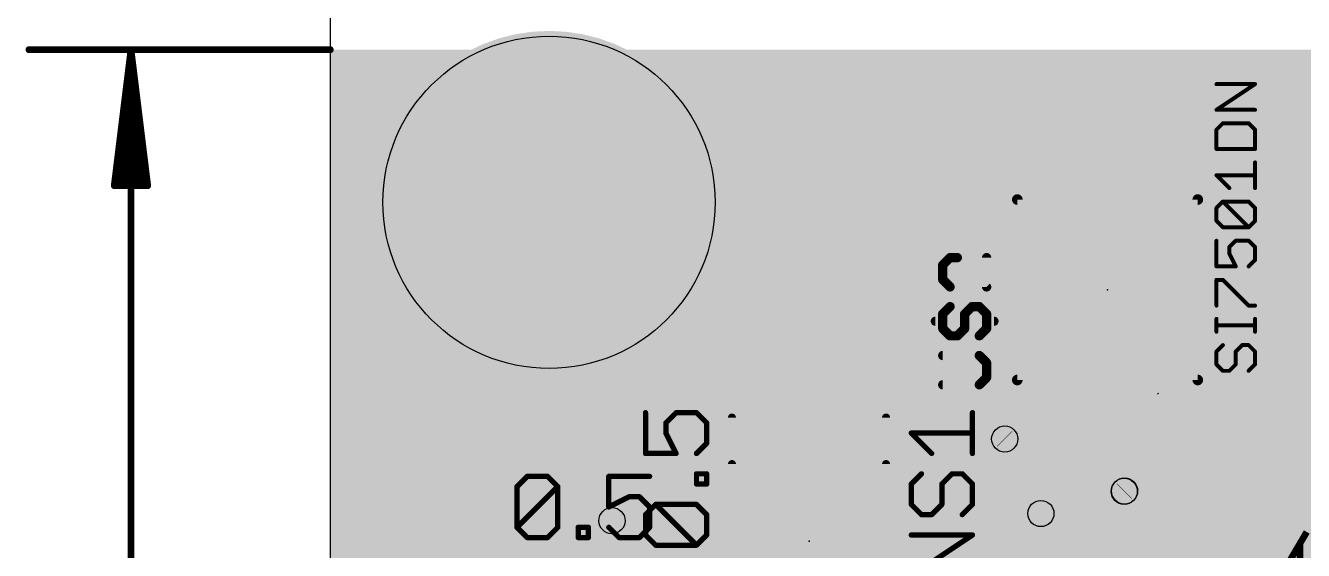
# Model space of a CAD drawing. Extents: x -0.24 to 4.18, y -0.6 to 2.96.
# Drawn here: x -0.229 to 0.732, y 1.023 to 1.418 of the extents above; entities that cross this region are included whole.
import ezdxf

# ---------------------------------------------------------------- set-up
doc = ezdxf.new("R2010")
doc.units = 0
for name, color, linetype in [('1', 22, 'CONTINUOUS'), ('16', 175, 'CONTINUOUS'), ('18', 82, 'CONTINUOUS'), ('19', 53, 'CONTINUOUS'), ('20', 7, 'CONTINUOUS'), ('207', 250, 'CONTINUOUS'), ('21', 253, 'CONTINUOUS'), ('23', 7, 'CONTINUOUS'), ('25', 253, 'CONTINUOUS'), ('27', 253, 'CONTINUOUS'), ('29', 253, 'CONTINUOUS'), ('30', 253, 'CONTINUOUS'), ('31', 253, 'CONTINUOUS'), ('44', 253, 'CONTINUOUS'), ('51', 253, 'CONTINUOUS')]:
    doc.layers.add(name, color=color, linetype=linetype)

# ---------------------------------------------------------------- blocks, each defined once
blk = doc.blocks.new('RECT')
blk.add_solid([(-0.5, -0.5), (0.5, -0.5), (-0.5, 0.5), (0.5, 0.5)])
blk = doc.blocks.new('ROUNDV')
at = {"const_width": 0.5}
blk.add_lwpolyline([(0, -0.25, 1), (0, 0.25, 1), (0, -0.25)], format="xyb", dxfattribs=at)

msp = doc.modelspace()

# ---------------------------------------------------------------- linework, layer by layer
at = {"layer": '1'}
for points, const_width in [([(-0.226772, 1.40128, 1), (-0.226772, 1.39872)], 0.002559), ([(-0.14872, 1.4, 1), (-0.15128, 1.4)], 0.002559), ([(-0.14873, 1.400156, 1), (-0.15127, 1.399844)], 0.002559), ([(-0.148722, 1.400064, 1), (-0.151278, 1.399936)], 0.002559), ([(-0.148727, 1.400127, 1), (-0.151273, 1.399873)], 0.002559), ([(-0.148722, 1.399936, 1), (-0.151278, 1.400064)], 0.002559), ([(-0.148727, 1.399873, 1), (-0.151273, 1.400127)], 0.002559), ([(-0.14873, 1.399844, 1), (-0.15127, 1.400156)], 0.002559), ([(0, 1.39872, 1), (0, 1.40128)], 0.002559), ([(0.3534, 1.38949, 1), (0.3534, 1.37349)], 0.016), ([(0.359057, 1.375833, 1), (0.347743, 1.387147)], 0.016), ([(0.33035, 1.35044, 1), (0.31435, 1.35044)], 0.016), ([(0.316693, 1.356097, 1), (0.328007, 1.344783)], 0.016), ([(-0.162569, 1.298917, 1), (-0.162569, 1.296358)], 0.002559), ([(-0.163839, 1.297794, 1), (-0.161299, 1.297482)], 0.002559), ([(-0.161509, 1.297765, 1), (-0.158963, 1.29751)], 0.002559), ([(-0.156396, 1.297702, 1), (-0.15384, 1.297574)], 0.002559), ([(-0.14616, 1.297574, 1), (-0.143604, 1.297702)], 0.002559), ([(-0.141037, 1.29751, 1), (-0.138491, 1.297765)], 0.002559), ([(-0.138701, 1.297482, 1), (-0.136161, 1.297794)], 0.002559), ([(-0.137431, 1.296358, 1), (-0.137431, 1.298917)], 0.002559), ([(0.58491, 1.2773, 1), (0.58491, 1.2613)], 0.016), ([(0.328007, 1.263707, 1), (0.316693, 1.252393)], 0.016), ([(0.31435, 1.25805, 1), (0.33035, 1.25805)], 0.016), ([(0.344552, 1.24387, 1), (0.344508, 1.22787)], 0.016), ([(0.6144, 1.24313, 1), (0.6144, 1.22713)], 0.016), ([(0.614378, 1.22713, 1), (0.614422, 1.24313)], 0.016), ([(0.338873, 1.230213, 1), (0.350187, 1.241527)], 0.016), ([(0.550524, 1.141523, 1), (0.542524, 1.141523)], 0.008), ([(0.576115, 1.141523, 1), (0.568115, 1.141523)], 0.008), ([(0.601705, 1.141523, 1), (0.593705, 1.141523)], 0.008), ([(0.62645, 1.140677, 1), (0.61845, 1.140677)], 0.008), ([(0.542524, 1.123104, 1), (0.550524, 1.123104)], 0.008), ([(0.549353, 1.120276, 1), (0.543696, 1.125933)], 0.008), ([(0.13101, 1.10568, 1), (0.13101, 1.08968)], 0.016), ([(0.136667, 1.092023, 1), (0.125353, 1.103337)], 0.016), ([(0.365326, 1.103337, 1), (0.354012, 1.092023)], 0.016), ([(0.354593, 1.091442, 1), (0.365907, 1.102756)], 0.016), ([(0.359669, 1.08968, 1), (0.359669, 1.10568)], 0.016), ([(0.510148, 1.110038, 1), (0.504492, 1.104382)], 0.008), ([(0.50753, 1.111, 1), (0.50753, 1.103)], 0.008), ([(0.504702, 1.104172, 1), (0.510358, 1.109828)], 0.008), ([(0.527592, 1.109828, 1), (0.533248, 1.104172)], 0.008), ([(0.53042, 1.103, 1), (0.53042, 1.111)], 0.008), ([(0.568115, 1.104355, 1), (0.576115, 1.104355)], 0.008), ([(0.574943, 1.101527, 1), (0.569286, 1.107183)], 0.008), ([(0.625278, 1.103178, 1), (0.619622, 1.097522)], 0.008), ([(0.61845, 1.10035, 1), (0.62645, 1.10035)], 0.008), ([(0.63774, 1.08906, 1), (0.62974, 1.08906)], 0.008), ([(0.630912, 1.086232, 1), (0.636568, 1.091888)], 0.008), ([(0.54205, 1.07029, 1), (0.53405, 1.07029)], 0.008), ([(0.535222, 1.073118, 1), (0.540878, 1.067462)], 0.008), ([(0.540878, 1.067462, 1), (0.535222, 1.073118)], 0.008), ([(0.53875, 1.06699, 1), (0.53075, 1.06699)], 0.008), ([(0.531922, 1.069818, 1), (0.537578, 1.064162)], 0.008), ([(0.594612, 1.070438, 1), (0.600268, 1.064782)], 0.008), ([(0.593705, 1.067875, 1), (0.601705, 1.067875)], 0.008), ([(0.600534, 1.065047, 1), (0.594877, 1.070704)], 0.008), ([(0.084681, 1.043351, 1), (0.068681, 1.043351)], 0.016), ([(0.218539, 1.044089, 1), (0.202539, 1.044089)], 0.016), ([(0.217617, 1.039853, 1), (0.206303, 1.051167)], 0.016), ([(0.53405, 1.05421, 1), (0.54205, 1.05421)], 0.008), ([(0.540878, 1.051381, 1), (0.535222, 1.057038)], 0.008), ([(0.071024, 1.049008, 1), (0.082338, 1.037694)], 0.016), ([(0.204882, 1.049746, 1), (0.216196, 1.038432)], 0.016), ([(0.53075, 1.05091, 1), (0.53875, 1.05091)], 0.008), ([(0.531922, 1.053738, 1), (0.537578, 1.048082)], 0.008), ([(0.636568, 1.015752, 1), (0.630912, 1.021409)], 0.008)]:
    msp.add_lwpolyline(points, format="xyb", dxfattribs=dict(at, const_width=const_width))
for points, const_width in [([(0, 1.4), (-0.226772, 1.4)], 0.005118), ([(-0.15, 1.4), (-0.162569, 1.297638)], 0.005118), ([(-0.15, 1.4), (-0.160236, 1.297638)], 0.005118), ([(-0.15, 1.4), (-0.155118, 1.297638)], 0.005118), ([(-0.15, 0), (-0.15, 1.4)], 0.005118), ([(-0.137431, 1.297638), (-0.15, 1.4)], 0.005118), ([(-0.144882, 1.297638), (-0.15, 1.4)], 0.005118), ([(-0.139764, 1.297638), (-0.15, 1.4)], 0.005118), ([(0.3534, 1.38149), (0.32235, 1.35044)], 0.032), ([(0.93971, 1.38149), (0.3534, 1.38149)], 0.032), ([(0.32235, 1.35044), (0.32235, 1.25805)], 0.032), ([(-0.162569, 1.297638), (-0.137431, 1.297638)], 0.005118), ([(0.58491, 1.2693), (0.77753, 1.2693)], 0.032), ([(0.32235, 1.25805), (0.34453, 1.23587)], 0.032), ([(0.34453, 1.23587), (0.6144, 1.23513)], 0.032), ([(0.6144, 1.23513), (0.91384, 1.23513)], 0.032), ([(0.546524, 1.141523), (0.546524, 1.123104)], 0.016), ([(0.572115, 1.141523), (0.572115, 1.104355)], 0.016), ([(0.597705, 1.141523), (0.597705, 1.067875)], 0.016), ([(0.62245, 1.140677), (0.62245, 1.10035)], 0.016), ([(0.546524, 1.123104), (0.53042, 1.107)], 0.016), ([(0.076681, 1.043351), (0.13101, 1.09768)], 0.032), ([(0.13101, 1.09768), (0.359669, 1.09768)], 0.032), ([(0.359669, 1.09768), (0.36025, 1.097099)], 0.032), ([(0.50753, 1.107), (0.50732, 1.10721)], 0.016), ([(0.53042, 1.107), (0.50753, 1.107)], 0.016), ([(0.572115, 1.104355), (0.53805, 1.07029)], 0.016), ([(0.62245, 1.10035), (0.63374, 1.08906)], 0.016), ([(0.63374, 1.08906), (0.63374, 1.01858)], 0.016), ([(0.53475, 1.06699), (0.53805, 1.07029)], 0.016), ([(0.53805, 1.07029), (0.53805, 1.05421)], 0.016), ([(0.53475, 1.05091), (0.53475, 1.06699)], 0.016), ([(0.597705, 1.067875), (0.59744, 1.06761)], 0.016), ([(0.076681, 0.95583), (0.076681, 1.043351)], 0.032), ([(0.210539, 1.044089), (0.21196, 1.04551)], 0.032), ([(0.210539, 0.95583), (0.210539, 1.044089)], 0.032), ([(0.53805, 1.05421), (0.53475, 1.05091)], 0.016), ([(0.63374, 1.01858), (0.62061, 1.00545)], 0.016)]:
    msp.add_lwpolyline(points, dxfattribs=dict(at, const_width=const_width))
at = {"layer": '16'}
for points, const_width in [([(0.71375, 1.06761), (0.78057, 1.13443)], 0.016), ([(0.50753, 1.107), (0.50753, 0.56266)], 0.016), ([(0.59744, 1.06761), (0.71375, 1.06761)], 0.016), ([(0.597705, 1.067875), (0.597705, 0.637525)], 0.016), ([(0.21196, 1.04551), (0.21196, 1.0012)], 0.032), ([(0.50571, 1.02187), (0.53475, 1.05091)], 0.016), ([(0.50571, 0.38067), (0.50571, 1.02187)], 0.016)]:
    msp.add_lwpolyline(points, dxfattribs=dict(at, const_width=const_width))
for points, const_width in [([(0.51153, 1.107, 1), (0.50353, 1.107)], 0.008), ([(0.59744, 1.07161, 1), (0.59744, 1.06361)], 0.008), ([(0.601705, 1.067875, 1), (0.593705, 1.067875)], 0.008), ([(0.710922, 1.070438, 1), (0.716578, 1.064782)], 0.008), ([(0.71375, 1.06361, 1), (0.71375, 1.07161)], 0.008), ([(0.21996, 1.04551, 1), (0.20396, 1.04551)], 0.016), ([(0.537578, 1.048082, 1), (0.531922, 1.053738)], 0.008), ([(0.50971, 1.02187, 1), (0.50171, 1.02187)], 0.008), ([(0.502882, 1.024698, 1), (0.508538, 1.019042)], 0.008)]:
    msp.add_lwpolyline(points, format="xyb", dxfattribs=dict(at, const_width=const_width))
at = {"layer": '19'}
msp.add_line((0.62245, 1.140677), (0.623296, 1.141523), dxfattribs=at)
at = {"layer": '20'}
msp.add_line((0, 2.55), (0, 0), dxfattribs=at)
msp.add_circle((0.16461, 1.28512), 0.125, dxfattribs=at)
at = {"layer": '21'}
for points, const_width in [([(0.516997, 1.151386), (0.516997, 1.287213)], 0.008), ([(0.652824, 1.287213), (0.652824, 1.151386)], 0.008), ([(0.302258, 1.088162), (0.302258, 0.971194)], 0.006), ([(0.418242, 1.088162), (0.418242, 0.971194)], 0.006), ([(0.73483, 1.03701), (0.60483, 0.81701)], 0.005), ([(0.72983, 1.028548), (0.72983, 0.465472)], 0.005)]:
    msp.add_lwpolyline(points, dxfattribs=dict(at, const_width=const_width))
for points, const_width in [([(0.518997, 1.287213, 1), (0.514997, 1.287213)], 0.004), ([(0.654824, 1.287213, 1), (0.650824, 1.287213)], 0.004), ([(0.539438, 1.175203, 1), (0.539438, 1.187703, 1), (0.539438, 1.175203)], 0.0125), ([(0.514997, 1.151386, 1), (0.518997, 1.151386)], 0.004), ([(0.650824, 1.151386, 1), (0.654824, 1.151386)], 0.004), ([(0.303758, 1.088162, 1), (0.300758, 1.088162)], 0.003), ([(0.419742, 1.088162, 1), (0.416742, 1.088162)], 0.003), ([(0.73108, 1.028548, 1), (0.72858, 1.028548)], 0.0025)]:
    msp.add_lwpolyline(points, format="xyb", dxfattribs=dict(at, const_width=const_width))
at = {"layer": '23'}
for p in [(0.58491, 1.2193), (0.36025, 1.03017)]:
    msp.add_point(p, dxfattribs=at)
at = {"layer": '25'}
for points, const_width in [([(0.466387, 1.243481), (0.460882, 1.237977)], 0.007), ([(0.460882, 1.237977), (0.460882, 1.226967)], 0.007), ([(0.471891, 1.243481), (0.466387, 1.243481)], 0.007), ([(0.49391, 1.221463), (0.471891, 1.243481)], 0.007), ([(0.49391, 1.243481), (0.49391, 1.221463)], 0.007), ([(0.460882, 1.226967), (0.466387, 1.221463)], 0.007), ([(0.460882, 1.201145), (0.466387, 1.20665)], 0.007), ([(0.460882, 1.190136), (0.460882, 1.201145)], 0.007), ([(0.482901, 1.20665), (0.477396, 1.201145)], 0.007), ([(0.477396, 1.201145), (0.477396, 1.190136)], 0.007), ([(0.488406, 1.20665), (0.482901, 1.20665)], 0.007), ([(0.49391, 1.201145), (0.488406, 1.20665)], 0.007), ([(0.49391, 1.190136), (0.49391, 1.201145)], 0.007), ([(0.455377, 1.195641), (0.499415, 1.195641)], 0.007), ([(0.466387, 1.184631), (0.460882, 1.190136)], 0.007), ([(0.477396, 1.190136), (0.471891, 1.184631)], 0.007), ([(0.488406, 1.184631), (0.49391, 1.190136)], 0.007), ([(0.471891, 1.184631), (0.466387, 1.184631)], 0.007), ([(0.488406, 1.169819), (0.460882, 1.169819)], 0.007), ([(0.49391, 1.164314), (0.488406, 1.169819)], 0.007), ([(0.49391, 1.153305), (0.49391, 1.164314)], 0.007), ([(0.488406, 1.1478), (0.49391, 1.153305)], 0.007), ([(0.460882, 1.1478), (0.488406, 1.1478)], 0.007), ([(0.48325, 1.09613), (0.48325, 1.126823)], 0.004), ([(0.452557, 1.09613), (0.437211, 1.111477)], 0.004), ([(0.437211, 1.111477), (0.48325, 1.111477)], 0.004), ([(0.444884, 1.080784), (0.437211, 1.07311)], 0.004), ([(0.46023, 1.07311), (0.467904, 1.080784)], 0.004), ([(0.467904, 1.080784), (0.475577, 1.080784)], 0.004), ([(0.475577, 1.080784), (0.48325, 1.07311)], 0.004), ([(0.437211, 1.07311), (0.437211, 1.057764)], 0.004), ([(0.46023, 1.057764), (0.46023, 1.07311)], 0.004), ([(0.48325, 1.07311), (0.48325, 1.057764)], 0.004), ([(0.437211, 1.057764), (0.444884, 1.050091)], 0.004), ([(0.452557, 1.050091), (0.46023, 1.057764)], 0.004), ([(0.48325, 1.057764), (0.475577, 1.050091)], 0.004), ([(0.444884, 1.050091), (0.452557, 1.050091)], 0.004), ([(0.437211, 1.004052), (0.48325, 1.034744)], 0.004), ([(0.48325, 1.034744), (0.437211, 1.034744)], 0.004)]:
    msp.add_lwpolyline(points, dxfattribs=dict(at, const_width=const_width))
for points, const_width in [([(0.462632, 1.237977, 1), (0.459132, 1.237977)], 0.0035), ([(0.459645, 1.239214, 1), (0.462119, 1.236739)], 0.0035), ([(0.466387, 1.245231, 1), (0.466387, 1.241731)], 0.0035), ([(0.467624, 1.242244, 1), (0.465149, 1.244719)], 0.0035), ([(0.473129, 1.244719, 1), (0.470654, 1.242244)], 0.0035), ([(0.471891, 1.241731, 1), (0.471891, 1.245231)], 0.0035), ([(0.49566, 1.243481, 1), (0.49216, 1.243481)], 0.0035), ([(0.462119, 1.228205, 1), (0.459645, 1.22573)], 0.0035), ([(0.459132, 1.226967, 1), (0.462632, 1.226967)], 0.0035), ([(0.465149, 1.220225, 1), (0.467624, 1.2227)], 0.0035), ([(0.49216, 1.221463, 1), (0.49566, 1.221463)], 0.0035), ([(0.492673, 1.220225, 1), (0.495148, 1.2227)], 0.0035), ([(0.462632, 1.201145, 1), (0.459132, 1.201145)], 0.0035), ([(0.459645, 1.202383, 1), (0.462119, 1.199908)], 0.0035), ([(0.467624, 1.205413, 1), (0.465149, 1.207887)], 0.0035), ([(0.479146, 1.201145, 1), (0.475646, 1.201145)], 0.0035), ([(0.476159, 1.202383, 1), (0.478634, 1.199908)], 0.0035), ([(0.482901, 1.2084, 1), (0.482901, 1.2049)], 0.0035), ([(0.484138, 1.205413, 1), (0.481663, 1.207887)], 0.0035), ([(0.489643, 1.207887, 1), (0.487168, 1.205413)], 0.0035), ([(0.488406, 1.2049, 1), (0.488406, 1.2084)], 0.0035), ([(0.49566, 1.201145, 1), (0.49216, 1.201145)], 0.0035), ([(0.492673, 1.199908, 1), (0.495148, 1.202383)], 0.0035), ([(0.455377, 1.197391, 1), (0.455377, 1.193891)], 0.0035), ([(0.462119, 1.191373, 1), (0.459645, 1.188899)], 0.0035), ([(0.478634, 1.188899, 1), (0.476159, 1.191373)], 0.0035), ([(0.495148, 1.188899, 1), (0.492673, 1.191373)], 0.0035), ([(0.499415, 1.193891, 1), (0.499415, 1.197391)], 0.0035), ([(0.459132, 1.190136, 1), (0.462632, 1.190136)], 0.0035), ([(0.466387, 1.186381, 1), (0.466387, 1.182881)], 0.0035), ([(0.465149, 1.183394, 1), (0.467624, 1.185869)], 0.0035), ([(0.470654, 1.185869, 1), (0.473129, 1.183394)], 0.0035), ([(0.471891, 1.182881, 1), (0.471891, 1.186381)], 0.0035), ([(0.475646, 1.190136, 1), (0.479146, 1.190136)], 0.0035), ([(0.487168, 1.185869, 1), (0.489643, 1.183394)], 0.0035), ([(0.49216, 1.190136, 1), (0.49566, 1.190136)], 0.0035), ([(0.460882, 1.171569, 1), (0.460882, 1.168069)], 0.0035), ([(0.489643, 1.171056, 1), (0.487168, 1.168581)], 0.0035), ([(0.488406, 1.168069, 1), (0.488406, 1.171569)], 0.0035), ([(0.49566, 1.164314, 1), (0.49216, 1.164314)], 0.0035), ([(0.492673, 1.163076, 1), (0.495148, 1.165551)], 0.0035), ([(0.49216, 1.153305, 1), (0.49566, 1.153305)], 0.0035), ([(0.495148, 1.152067, 1), (0.492673, 1.154542)], 0.0035), ([(0.460882, 1.14955, 1), (0.460882, 1.14605)], 0.0035), ([(0.487168, 1.149037, 1), (0.489643, 1.146562)], 0.0035), ([(0.488406, 1.14605, 1), (0.488406, 1.14955)], 0.0035), ([(0.48425, 1.126823, 1), (0.48225, 1.126823)], 0.002), ([(0.437918, 1.112184, 1), (0.436504, 1.110769)], 0.002), ([(0.437211, 1.112477, 1), (0.437211, 1.110477)], 0.002), ([(0.48325, 1.110477, 1), (0.48325, 1.112477)], 0.002), ([(0.45185, 1.095423, 1), (0.453264, 1.096837)], 0.002), ([(0.48225, 1.09613, 1), (0.48425, 1.09613)], 0.002), ([(0.445591, 1.080077, 1), (0.444177, 1.081491)], 0.002), ([(0.467904, 1.081784, 1), (0.467904, 1.079784)], 0.002), ([(0.468611, 1.080077, 1), (0.467196, 1.081491)], 0.002), ([(0.476284, 1.081491, 1), (0.47487, 1.080077)], 0.002), ([(0.475577, 1.079784, 1), (0.475577, 1.081784)], 0.002), ([(0.438211, 1.07311, 1), (0.436211, 1.07311)], 0.002), ([(0.436504, 1.073818, 1), (0.437918, 1.072403)], 0.002), ([(0.46123, 1.07311, 1), (0.45923, 1.07311)], 0.002), ([(0.459523, 1.073818, 1), (0.460937, 1.072403)], 0.002), ([(0.48425, 1.07311, 1), (0.48225, 1.07311)], 0.002), ([(0.482543, 1.072403, 1), (0.483957, 1.073818)], 0.002), ([(0.437918, 1.058471, 1), (0.436504, 1.057057)], 0.002), ([(0.436211, 1.057764, 1), (0.438211, 1.057764)], 0.002), ([(0.45923, 1.057764, 1), (0.46123, 1.057764)], 0.002), ([(0.460937, 1.057057, 1), (0.459523, 1.058471)], 0.002), ([(0.48225, 1.057764, 1), (0.48425, 1.057764)], 0.002), ([(0.483957, 1.057057, 1), (0.482543, 1.058471)], 0.002), ([(0.444884, 1.051091, 1), (0.444884, 1.049091)], 0.002), ([(0.444177, 1.049384, 1), (0.445591, 1.050798)], 0.002), ([(0.45185, 1.050798, 1), (0.453264, 1.049384)], 0.002), ([(0.452557, 1.049091, 1), (0.452557, 1.051091)], 0.002), ([(0.47487, 1.050798, 1), (0.476284, 1.049384)], 0.002), ([(0.437211, 1.035744, 1), (0.437211, 1.033744)], 0.002), ([(0.483805, 1.033912, 1), (0.482695, 1.035577)], 0.002), ([(0.48325, 1.033744, 1), (0.48325, 1.035744)], 0.002)]:
    msp.add_lwpolyline(points, format="xyb", dxfattribs=dict(at, const_width=const_width))
at = {"layer": '27'}
for points, const_width in [([(0.666885, 1.354734), (0.69591, 1.374084)], 0.003), ([(0.69591, 1.374084), (0.666885, 1.374084)], 0.003), ([(0.69591, 1.354734), (0.666885, 1.354734)], 0.003), ([(0.671723, 1.344619), (0.666885, 1.339781)], 0.003), ([(0.666885, 1.339781), (0.666885, 1.325269)], 0.003), ([(0.691073, 1.344619), (0.671723, 1.344619)], 0.003), ([(0.69591, 1.339781), (0.691073, 1.344619)], 0.003), ([(0.69591, 1.325269), (0.69591, 1.339781)], 0.003), ([(0.666885, 1.325269), (0.69591, 1.325269)], 0.003), ([(0.69591, 1.295804), (0.69591, 1.315154)], 0.003), ([(0.67656, 1.295804), (0.666885, 1.305479)], 0.003), ([(0.666885, 1.305479), (0.69591, 1.305479)], 0.003), ([(0.666885, 1.280851), (0.671723, 1.285689)], 0.003), ([(0.666885, 1.271176), (0.666885, 1.280851)], 0.003), ([(0.671723, 1.285689), (0.691073, 1.285689)], 0.003), ([(0.691073, 1.266339), (0.671723, 1.285689)], 0.003), ([(0.691073, 1.285689), (0.69591, 1.280851)], 0.003), ([(0.69591, 1.280851), (0.69591, 1.271176)], 0.003), ([(0.671723, 1.266339), (0.666885, 1.271176)], 0.003), ([(0.69591, 1.271176), (0.691073, 1.266339)], 0.003), ([(0.691073, 1.266339), (0.671723, 1.266339)], 0.003), ([(0.666885, 1.256223), (0.666885, 1.236874)], 0.003), ([(0.67656, 1.251386), (0.681398, 1.256223)], 0.003), ([(0.67656, 1.246548), (0.67656, 1.251386)], 0.003), ([(0.681398, 1.256223), (0.691073, 1.256223)], 0.003), ([(0.691073, 1.256223), (0.69591, 1.251386)], 0.003), ([(0.69591, 1.251386), (0.69591, 1.241711)], 0.003), ([(0.681398, 1.236874), (0.67656, 1.246548)], 0.003), ([(0.69591, 1.241711), (0.691073, 1.236874)], 0.003), ([(0.666885, 1.236874), (0.681398, 1.236874)], 0.003), ([(0.666885, 1.207408), (0.666885, 1.226758)], 0.003), ([(0.666885, 1.226758), (0.671723, 1.226758)], 0.003), ([(0.671723, 1.226758), (0.691073, 1.207408)], 0.003), ([(0.691073, 1.207408), (0.69591, 1.207408)], 0.003), ([(0.666885, 1.187765), (0.666885, 1.19744)], 0.003), ([(0.69591, 1.192602), (0.666885, 1.192602)], 0.003), ([(0.69591, 1.187765), (0.69591, 1.19744)], 0.003), ([(0.671723, 1.17765), (0.666885, 1.172812)], 0.003), ([(0.666885, 1.172812), (0.666885, 1.163137)], 0.003), ([(0.681398, 1.172812), (0.686235, 1.17765)], 0.003), ([(0.681398, 1.163137), (0.681398, 1.172812)], 0.003), ([(0.686235, 1.17765), (0.691073, 1.17765)], 0.003), ([(0.691073, 1.17765), (0.69591, 1.172812)], 0.003), ([(0.69591, 1.172812), (0.69591, 1.163137)], 0.003), ([(0.666885, 1.163137), (0.671723, 1.1583)], 0.003), ([(0.67656, 1.1583), (0.681398, 1.163137)], 0.003), ([(0.69591, 1.163137), (0.691073, 1.1583)], 0.003), ([(0.671723, 1.1583), (0.67656, 1.1583)], 0.003), ([(0.237211, 1.126823), (0.237211, 1.096131)], 0.004), ([(0.252557, 1.11915), (0.26023, 1.126823)], 0.004), ([(0.26023, 1.126823), (0.275577, 1.126823)], 0.004), ([(0.275577, 1.126823), (0.28325, 1.11915)], 0.004), ([(0.252557, 1.111477), (0.252557, 1.11915)], 0.004), ([(0.28325, 1.11915), (0.28325, 1.103804)], 0.004), ([(0.26023, 1.096131), (0.252557, 1.111477)], 0.004), ([(0.237211, 1.096131), (0.26023, 1.096131)], 0.004), ([(0.28325, 1.103804), (0.275577, 1.096131)], 0.004), ([(0.140512, 1.071196), (0.148185, 1.07887)], 0.004), ([(0.148185, 1.07887), (0.163531, 1.07887)], 0.004), ([(0.163531, 1.07887), (0.171205, 1.071196)], 0.004), ([(0.240264, 1.07887), (0.209571, 1.07887)], 0.004), ([(0.209571, 1.07887), (0.209571, 1.05585)], 0.004), ([(0.275577, 1.073111), (0.275577, 1.080784)], 0.004), ([(0.275577, 1.080784), (0.28325, 1.080784)], 0.004), ([(0.28325, 1.080784), (0.28325, 1.073111)], 0.004), ([(0.140512, 1.040504), (0.140512, 1.071196)], 0.004), ([(0.140512, 1.040504), (0.171205, 1.071196)], 0.004), ([(0.171205, 1.071196), (0.171205, 1.040504)], 0.004), ([(0.28325, 1.073111), (0.275577, 1.073111)], 0.004), ([(0.209571, 1.05585), (0.224917, 1.063523)], 0.004), ([(0.224917, 1.063523), (0.23259, 1.063523)], 0.004), ([(0.23259, 1.063523), (0.240264, 1.05585)], 0.004), ([(0.237211, 1.050091), (0.244884, 1.057765)], 0.004), ([(0.240264, 1.05585), (0.240264, 1.040504)], 0.004), ([(0.244884, 1.057765), (0.275577, 1.057765)], 0.004), ([(0.275577, 1.027072), (0.244884, 1.057765)], 0.004), ([(0.275577, 1.057765), (0.28325, 1.050091)], 0.004), ([(0.237211, 1.034745), (0.237211, 1.050091)], 0.004), ([(0.28325, 1.050091), (0.28325, 1.034745)], 0.004), ([(0.148185, 1.03283), (0.140512, 1.040504)], 0.004), ([(0.171205, 1.040504), (0.163531, 1.03283)], 0.004), ([(0.186551, 1.03283), (0.186551, 1.040504)], 0.004), ([(0.186551, 1.040504), (0.194224, 1.040504)], 0.004), ([(0.194224, 1.040504), (0.194224, 1.03283)], 0.004), ([(0.217244, 1.03283), (0.209571, 1.040504)], 0.004), ([(0.240264, 1.040504), (0.23259, 1.03283)], 0.004), ([(0.163531, 1.03283), (0.148185, 1.03283)], 0.004), ([(0.194224, 1.03283), (0.186551, 1.03283)], 0.004), ([(0.23259, 1.03283), (0.217244, 1.03283)], 0.004), ([(0.244884, 1.027072), (0.237211, 1.034745)], 0.004), ([(0.275577, 1.027072), (0.244884, 1.027072)], 0.004), ([(0.28325, 1.034745), (0.275577, 1.027072)], 0.004)]:
    msp.add_lwpolyline(points, dxfattribs=dict(at, const_width=const_width))
for points, const_width in [([(0.666885, 1.374834, 1), (0.666885, 1.373334)], 0.0015), ([(0.696326, 1.37346, 1), (0.695494, 1.374708)], 0.0015), ([(0.69591, 1.373334, 1), (0.69591, 1.374834)], 0.0015), ([(0.666885, 1.355484, 1), (0.666885, 1.353984)], 0.0015), ([(0.666469, 1.355358, 1), (0.667301, 1.35411)], 0.0015), ([(0.69591, 1.353984, 1), (0.69591, 1.355484)], 0.0015), ([(0.667635, 1.339781, 1), (0.666135, 1.339781)], 0.0015), ([(0.666355, 1.340312, 1), (0.667416, 1.339251)], 0.0015), ([(0.671723, 1.345369, 1), (0.671723, 1.343869)], 0.0015), ([(0.672253, 1.344089, 1), (0.671193, 1.345149)], 0.0015), ([(0.691603, 1.345149, 1), (0.690542, 1.344089)], 0.0015), ([(0.691073, 1.343869, 1), (0.691073, 1.345369)], 0.0015), ([(0.69666, 1.339781, 1), (0.69516, 1.339781)], 0.0015), ([(0.69538, 1.339251, 1), (0.696441, 1.340312)], 0.0015), ([(0.666885, 1.326019, 1), (0.666885, 1.324519)], 0.0015), ([(0.666135, 1.325269, 1), (0.667635, 1.325269)], 0.0015), ([(0.69516, 1.325269, 1), (0.69666, 1.325269)], 0.0015), ([(0.69591, 1.324519, 1), (0.69591, 1.326019)], 0.0015), ([(0.69666, 1.315154, 1), (0.69516, 1.315154)], 0.0015), ([(0.666885, 1.306229, 1), (0.666885, 1.304729)], 0.0015), ([(0.667416, 1.306009, 1), (0.666355, 1.304949)], 0.0015), ([(0.69591, 1.304729, 1), (0.69591, 1.306229)], 0.0015), ([(0.67603, 1.295274, 1), (0.677091, 1.296334)], 0.0015), ([(0.69516, 1.295804, 1), (0.69666, 1.295804)], 0.0015), ([(0.667635, 1.280851, 1), (0.666135, 1.280851)], 0.0015), ([(0.666355, 1.281381, 1), (0.667416, 1.280321)], 0.0015), ([(0.671723, 1.286439, 1), (0.671723, 1.284939)], 0.0015), ([(0.672253, 1.286219, 1), (0.671193, 1.285158)], 0.0015), ([(0.672253, 1.285158, 1), (0.671193, 1.286219)], 0.0015), ([(0.691603, 1.286219, 1), (0.690542, 1.285158)], 0.0015), ([(0.691073, 1.284939, 1), (0.691073, 1.286439)], 0.0015), ([(0.69666, 1.280851, 1), (0.69516, 1.280851)], 0.0015), ([(0.69538, 1.280321, 1), (0.696441, 1.281381)], 0.0015), ([(0.667416, 1.271707, 1), (0.666355, 1.270646)], 0.0015), ([(0.666135, 1.271176, 1), (0.667635, 1.271176)], 0.0015), ([(0.69516, 1.271176, 1), (0.69666, 1.271176)], 0.0015), ([(0.696441, 1.270646, 1), (0.69538, 1.271707)], 0.0015), ([(0.671723, 1.267089, 1), (0.671723, 1.265589)], 0.0015), ([(0.671193, 1.265808, 1), (0.672253, 1.266869)], 0.0015), ([(0.690543, 1.266869, 1), (0.691603, 1.265808)], 0.0015), ([(0.690543, 1.265808, 1), (0.691603, 1.266869)], 0.0015), ([(0.691073, 1.265589, 1), (0.691073, 1.267089)], 0.0015), ([(0.667635, 1.256223, 1), (0.666135, 1.256223)], 0.0015), ([(0.67731, 1.251386, 1), (0.67581, 1.251386)], 0.0015), ([(0.67603, 1.251916, 1), (0.677091, 1.250856)], 0.0015), ([(0.681398, 1.256973, 1), (0.681398, 1.255473)], 0.0015), ([(0.681928, 1.255693, 1), (0.680868, 1.256754)], 0.0015), ([(0.691603, 1.256754, 1), (0.690542, 1.255693)], 0.0015), ([(0.691073, 1.255473, 1), (0.691073, 1.256973)], 0.0015), ([(0.69666, 1.251386, 1), (0.69516, 1.251386)], 0.0015), ([(0.69538, 1.250856, 1), (0.696441, 1.251916)], 0.0015), ([(0.67581, 1.246548, 1), (0.67731, 1.246548)], 0.0015), ([(0.677231, 1.246884, 1), (0.67589, 1.246213)], 0.0015), ([(0.69516, 1.241711, 1), (0.69666, 1.241711)], 0.0015), ([(0.696441, 1.241181, 1), (0.69538, 1.242241)], 0.0015), ([(0.666885, 1.237624, 1), (0.666885, 1.236124)], 0.0015), ([(0.666135, 1.236874, 1), (0.667635, 1.236874)], 0.0015), ([(0.680727, 1.236538, 1), (0.682069, 1.237209)], 0.0015), ([(0.681398, 1.236124, 1), (0.681398, 1.237624)], 0.0015), ([(0.690543, 1.237404, 1), (0.691603, 1.236343)], 0.0015), ([(0.667635, 1.226758, 1), (0.666135, 1.226758)], 0.0015), ([(0.666885, 1.227508, 1), (0.666885, 1.226008)], 0.0015), ([(0.672253, 1.227289, 1), (0.671193, 1.226228)], 0.0015), ([(0.671723, 1.226008, 1), (0.671723, 1.227508)], 0.0015), ([(0.666135, 1.207408, 1), (0.667635, 1.207408)], 0.0015), ([(0.691073, 1.208158, 1), (0.691073, 1.206658)], 0.0015), ([(0.690543, 1.206878, 1), (0.691603, 1.207939)], 0.0015), ([(0.69591, 1.206658, 1), (0.69591, 1.208158)], 0.0015), ([(0.667635, 1.19744, 1), (0.666135, 1.19744)], 0.0015), ([(0.666885, 1.193352, 1), (0.666885, 1.191852)], 0.0015), ([(0.69666, 1.19744, 1), (0.69516, 1.19744)], 0.0015), ([(0.69591, 1.191852, 1), (0.69591, 1.193352)], 0.0015), ([(0.666135, 1.187765, 1), (0.667635, 1.187765)], 0.0015), ([(0.69516, 1.187765, 1), (0.69666, 1.187765)], 0.0015), ([(0.667635, 1.172812, 1), (0.666135, 1.172812)], 0.0015), ([(0.666355, 1.173342, 1), (0.667416, 1.172282)], 0.0015), ([(0.672253, 1.177119, 1), (0.671193, 1.17818)], 0.0015), ([(0.682148, 1.172812, 1), (0.680648, 1.172812)], 0.0015), ([(0.680868, 1.173342, 1), (0.681928, 1.172282)], 0.0015), ([(0.686235, 1.1784, 1), (0.686235, 1.1769)], 0.0015), ([(0.686766, 1.177119, 1), (0.685705, 1.17818)], 0.0015), ([(0.691603, 1.17818, 1), (0.690542, 1.177119)], 0.0015), ([(0.691073, 1.1769, 1), (0.691073, 1.1784)], 0.0015), ([(0.69666, 1.172812, 1), (0.69516, 1.172812)], 0.0015), ([(0.69538, 1.172282, 1), (0.696441, 1.173342)], 0.0015), ([(0.667416, 1.163668, 1), (0.666355, 1.162607)], 0.0015), ([(0.666135, 1.163137, 1), (0.667635, 1.163137)], 0.0015), ([(0.680648, 1.163137, 1), (0.682148, 1.163137)], 0.0015), ([(0.681928, 1.162607, 1), (0.680868, 1.163668)], 0.0015), ([(0.69516, 1.163137, 1), (0.69666, 1.163137)], 0.0015), ([(0.696441, 1.162607, 1), (0.69538, 1.163668)], 0.0015), ([(0.671723, 1.15905, 1), (0.671723, 1.15755)], 0.0015), ([(0.671193, 1.157769, 1), (0.672253, 1.15883)], 0.0015), ([(0.67603, 1.15883, 1), (0.677091, 1.157769)], 0.0015), ([(0.67656, 1.15755, 1), (0.67656, 1.15905)], 0.0015), ([(0.690543, 1.15883, 1), (0.691603, 1.157769)], 0.0015), ([(0.238211, 1.126823, 1), (0.236211, 1.126823)], 0.002), ([(0.26023, 1.127823, 1), (0.26023, 1.125823)], 0.002), ([(0.260937, 1.126116, 1), (0.259523, 1.12753)], 0.002), ([(0.276284, 1.12753, 1), (0.27487, 1.126116)], 0.002), ([(0.275577, 1.125823, 1), (0.275577, 1.127823)], 0.002), ([(0.253557, 1.11915, 1), (0.251557, 1.11915)], 0.002), ([(0.25185, 1.119857, 1), (0.253264, 1.118443)], 0.002), ([(0.28425, 1.11915, 1), (0.28225, 1.11915)], 0.002), ([(0.282543, 1.118443, 1), (0.283957, 1.119857)], 0.002), ([(0.251557, 1.111477, 1), (0.253557, 1.111477)], 0.002), ([(0.253452, 1.111924, 1), (0.251663, 1.11103)], 0.002), ([(0.237211, 1.097131, 1), (0.237211, 1.095131)], 0.002), ([(0.236211, 1.096131, 1), (0.238211, 1.096131)], 0.002), ([(0.259336, 1.095683, 1), (0.261125, 1.096578)], 0.002), ([(0.26023, 1.095131, 1), (0.26023, 1.097131)], 0.002), ([(0.27487, 1.096838, 1), (0.276284, 1.095423)], 0.002), ([(0.28225, 1.103804, 1), (0.28425, 1.103804)], 0.002), ([(0.283957, 1.103097, 1), (0.282543, 1.104511)], 0.002), ([(0.148185, 1.07987, 1), (0.148185, 1.07787)], 0.002), ([(0.148892, 1.078163, 1), (0.147478, 1.079577)], 0.002), ([(0.164239, 1.079577, 1), (0.162824, 1.078163)], 0.002), ([(0.163531, 1.07787, 1), (0.163531, 1.07987)], 0.002), ([(0.209571, 1.07987, 1), (0.209571, 1.07787)], 0.002), ([(0.210571, 1.07887, 1), (0.208571, 1.07887)], 0.002), ([(0.240264, 1.07787, 1), (0.240264, 1.07987)], 0.002), ([(0.276577, 1.080784, 1), (0.274577, 1.080784)], 0.002), ([(0.275577, 1.081784, 1), (0.275577, 1.079784)], 0.002), ([(0.28425, 1.080784, 1), (0.28225, 1.080784)], 0.002), ([(0.28325, 1.079784, 1), (0.28325, 1.081784)], 0.002), ([(0.141512, 1.071196, 1), (0.139512, 1.071196)], 0.002), ([(0.139805, 1.071904, 1), (0.141219, 1.070489)], 0.002), ([(0.172205, 1.071196, 1), (0.170205, 1.071196)], 0.002), ([(0.171912, 1.070489, 1), (0.170498, 1.071904)], 0.002), ([(0.170498, 1.070489, 1), (0.171912, 1.071904)], 0.002), ([(0.275577, 1.074111, 1), (0.275577, 1.072111)], 0.002), ([(0.274577, 1.073111, 1), (0.276577, 1.073111)], 0.002), ([(0.28225, 1.073111, 1), (0.28425, 1.073111)], 0.002), ([(0.28325, 1.072111, 1), (0.28325, 1.074111)], 0.002), ([(0.224917, 1.064523, 1), (0.224917, 1.062523)], 0.002), ([(0.225364, 1.062629, 1), (0.22447, 1.064418)], 0.002), ([(0.233297, 1.06423, 1), (0.231883, 1.062816)], 0.002), ([(0.23259, 1.062523, 1), (0.23259, 1.064523)], 0.002), ([(0.241264, 1.05585, 1), (0.239264, 1.05585)], 0.002), ([(0.244884, 1.058765, 1), (0.244884, 1.056765)], 0.002), ([(0.245591, 1.058472, 1), (0.244177, 1.057057)], 0.002), ([(0.245591, 1.057057, 1), (0.244177, 1.058472)], 0.002), ([(0.276284, 1.058472, 1), (0.27487, 1.057057)], 0.002), ([(0.275577, 1.056765, 1), (0.275577, 1.058765)], 0.002), ([(0.209124, 1.056744, 1), (0.210018, 1.054956)], 0.002), ([(0.208571, 1.05585, 1), (0.210571, 1.05585)], 0.002), ([(0.238211, 1.050091, 1), (0.236211, 1.050091)], 0.002), ([(0.236504, 1.050798, 1), (0.237918, 1.049384)], 0.002), ([(0.239556, 1.055143, 1), (0.240971, 1.056557)], 0.002), ([(0.28425, 1.050091, 1), (0.28225, 1.050091)], 0.002), ([(0.282543, 1.049384, 1), (0.283957, 1.050798)], 0.002), ([(0.141219, 1.041211, 1), (0.139805, 1.039796)], 0.002), ([(0.139805, 1.041211, 1), (0.141219, 1.039796)], 0.002), ([(0.139512, 1.040504, 1), (0.141512, 1.040504)], 0.002), ([(0.170205, 1.040504, 1), (0.172205, 1.040504)], 0.002), ([(0.171912, 1.039796, 1), (0.170498, 1.041211)], 0.002), ([(0.187551, 1.040504, 1), (0.185551, 1.040504)], 0.002), ([(0.186551, 1.041504, 1), (0.186551, 1.039504)], 0.002), ([(0.195224, 1.040504, 1), (0.193224, 1.040504)], 0.002), ([(0.194224, 1.039504, 1), (0.194224, 1.041504)], 0.002), ([(0.210278, 1.041211, 1), (0.208864, 1.039796)], 0.002), ([(0.239264, 1.040504, 1), (0.241264, 1.040504)], 0.002), ([(0.240971, 1.039796, 1), (0.239556, 1.041211)], 0.002), ([(0.148185, 1.03383, 1), (0.148185, 1.03183)], 0.002), ([(0.147478, 1.032123, 1), (0.148892, 1.033538)], 0.002), ([(0.162824, 1.033538, 1), (0.164239, 1.032123)], 0.002), ([(0.163531, 1.03183, 1), (0.163531, 1.03383)], 0.002), ([(0.186551, 1.03383, 1), (0.186551, 1.03183)], 0.002), ([(0.185551, 1.03283, 1), (0.187551, 1.03283)], 0.002), ([(0.193224, 1.03283, 1), (0.195224, 1.03283)], 0.002), ([(0.194224, 1.03183, 1), (0.194224, 1.03383)], 0.002), ([(0.217244, 1.03383, 1), (0.217244, 1.03183)], 0.002), ([(0.216537, 1.032123, 1), (0.217951, 1.033538)], 0.002), ([(0.231883, 1.033538, 1), (0.233297, 1.032123)], 0.002), ([(0.23259, 1.03183, 1), (0.23259, 1.03383)], 0.002), ([(0.237918, 1.035452, 1), (0.236504, 1.034038)], 0.002), ([(0.236211, 1.034745, 1), (0.238211, 1.034745)], 0.002), ([(0.244884, 1.028072, 1), (0.244884, 1.026072)], 0.002), ([(0.275577, 1.026072, 1), (0.275577, 1.028072)], 0.002), ([(0.28225, 1.034745, 1), (0.28425, 1.034745)], 0.002), ([(0.283957, 1.034038, 1), (0.282543, 1.035452)], 0.002), ([(0.244177, 1.026365, 1), (0.245591, 1.027779)], 0.002), ([(0.27487, 1.027779, 1), (0.276284, 1.026365)], 0.002), ([(0.27487, 1.026365, 1), (0.276284, 1.027779)], 0.002)]:
    msp.add_lwpolyline(points, format="xyb", dxfattribs=dict(at, const_width=const_width))
at = {"layer": '29', "const_width": 0.129}
msp.add_lwpolyline([(0.16461, 1.22062, 1), (0.16461, 1.34962, 1), (0.16461, 1.22062)], format="xyb", dxfattribs=at)
at = {"layer": '30', "const_width": 0.129}
msp.add_lwpolyline([(0.16461, 1.22062, 1), (0.16461, 1.34962, 1), (0.16461, 1.22062)], format="xyb", dxfattribs=at)
at = {"layer": '44'}
for centre in [(0.50753, 1.107), (0.59744, 1.06761), (0.597705, 1.067875), (0.53475, 1.05091), (0.21196, 1.04551)]:
    msp.add_circle(centre, 0.009843, dxfattribs=at)
at = {"layer": '51'}
for points, const_width in [([(0.652824, 1.287213), (0.516997, 1.287213)], 0.008), ([(0.652824, 1.151386), (0.516997, 1.151386)], 0.008), ([(0.302258, 1.123162), (0.302258, 0.936194)], 0.006), ([(0.418242, 1.123162), (0.418242, 0.936194)], 0.006)]:
    msp.add_lwpolyline(points, dxfattribs=dict(at, const_width=const_width))
for points, const_width in [([(0.516997, 1.289213, 1), (0.516997, 1.285213)], 0.004), ([(0.652824, 1.285213, 1), (0.652824, 1.289213)], 0.004), ([(0.516997, 1.153386, 1), (0.516997, 1.149386)], 0.004), ([(0.652824, 1.149386, 1), (0.652824, 1.153386)], 0.004), ([(0.303758, 1.123162, 1), (0.300758, 1.123162)], 0.003), ([(0.419742, 1.123162, 1), (0.416742, 1.123162)], 0.003)]:
    msp.add_lwpolyline(points, format="xyb", dxfattribs=dict(at, const_width=const_width))

# ---------------------------------------------------------------- block references
at = {"layer": '1'}
for p, xscale, yscale in [((0.58491, 1.2693), 0.094488, 0.1), ((0.36025, 1.097099), 0.11024, 0.072441)]:
    msp.add_blockref('RECT', p, dxfattribs=dict(at, xscale=xscale, yscale=yscale))
for p, xscale, yscale, rotation in [((0.78052, 1.26631), 0.105, 0.1, 270), ((0.546524, 1.141523), 0.015748, 0.04, 180), ((0.572115, 1.141523), 0.015748, 0.04, 180), ((0.597705, 1.141523), 0.015748, 0.04, 180), ((0.623296, 1.141523), 0.015748, 0.04, 180)]:
    msp.add_blockref('RECT', p, dxfattribs=dict(at, xscale=xscale, yscale=yscale, rotation=rotation))
at = {"layer": '18', "xscale": 0.035685, "yscale": 0.035685}
for p in [(0.50753, 1.107), (0.50753, 1.107), (0.59744, 1.06761), (0.59744, 1.06761), (0.597705, 1.067875), (0.597705, 1.067875), (0.53475, 1.05091), (0.53475, 1.05091), (0.21196, 1.04551), (0.21196, 1.04551)]:
    msp.add_blockref('ROUNDV', p, dxfattribs=at)
at = {"layer": '207', "xscale": 1.2, "yscale": 1.4}
msp.add_blockref('RECT', (0.6, 0.7), dxfattribs=at)
at = {"layer": '29'}
for name, p, xscale, yscale in [('RECT', (0.58491, 1.2693), 0.102488, 0.108), ('RECT', (0.58491, 1.238985), 0.15748, 0.133858), ('RECT', (0.36025, 1.097099), 0.11824, 0.080441), ('ROUNDV', (0.50753, 1.107), 0.043685, 0.043685), ('ROUNDV', (0.59744, 1.06761), 0.043685, 0.043685), ('ROUNDV', (0.597705, 1.067875), 0.043685, 0.043685), ('ROUNDV', (0.53475, 1.05091), 0.043685, 0.043685), ('ROUNDV', (0.21196, 1.04551), 0.043685, 0.043685)]:
    msp.add_blockref(name, p, dxfattribs=dict(at, xscale=xscale, yscale=yscale))
for p, xscale, yscale, rotation in [((0.78052, 1.26631), 0.113, 0.108, 270), ((0.546524, 1.141523), 0.023748, 0.048, 180), ((0.572115, 1.141523), 0.023748, 0.048, 180), ((0.597705, 1.141523), 0.023748, 0.048, 180), ((0.623296, 1.141523), 0.023748, 0.048, 180)]:
    msp.add_blockref('RECT', p, dxfattribs=dict(at, xscale=xscale, yscale=yscale, rotation=rotation))
at = {"layer": '30', "xscale": 0.043685, "yscale": 0.043685}
for p in [(0.50753, 1.107), (0.59744, 1.06761), (0.597705, 1.067875), (0.53475, 1.05091), (0.21196, 1.04551)]:
    msp.add_blockref('ROUNDV', p, dxfattribs=at)
at = {"layer": '31'}
for p, xscale, yscale in [((0.58491, 1.2693), 0.094488, 0.1), ((0.58491, 1.238985), 0.149606, 0.125984), ((0.36025, 1.097099), 0.11024, 0.072441)]:
    msp.add_blockref('RECT', p, dxfattribs=dict(at, xscale=xscale, yscale=yscale))
for p, xscale, yscale, rotation in [((0.78052, 1.26631), 0.105, 0.1, 270), ((0.546524, 1.141523), 0.015748, 0.04, 180), ((0.572115, 1.141523), 0.015748, 0.04, 180), ((0.597705, 1.141523), 0.015748, 0.04, 180), ((0.623296, 1.141523), 0.015748, 0.04, 180)]:
    msp.add_blockref('RECT', p, dxfattribs=dict(at, xscale=xscale, yscale=yscale, rotation=rotation))
at = {"layer": '51', "xscale": 0.033461, "yscale": 0.122051, "rotation": 270}
msp.add_blockref('RECT', (0.360275, 1.13944), dxfattribs=at)

doc.saveas('drawing.dxf')
